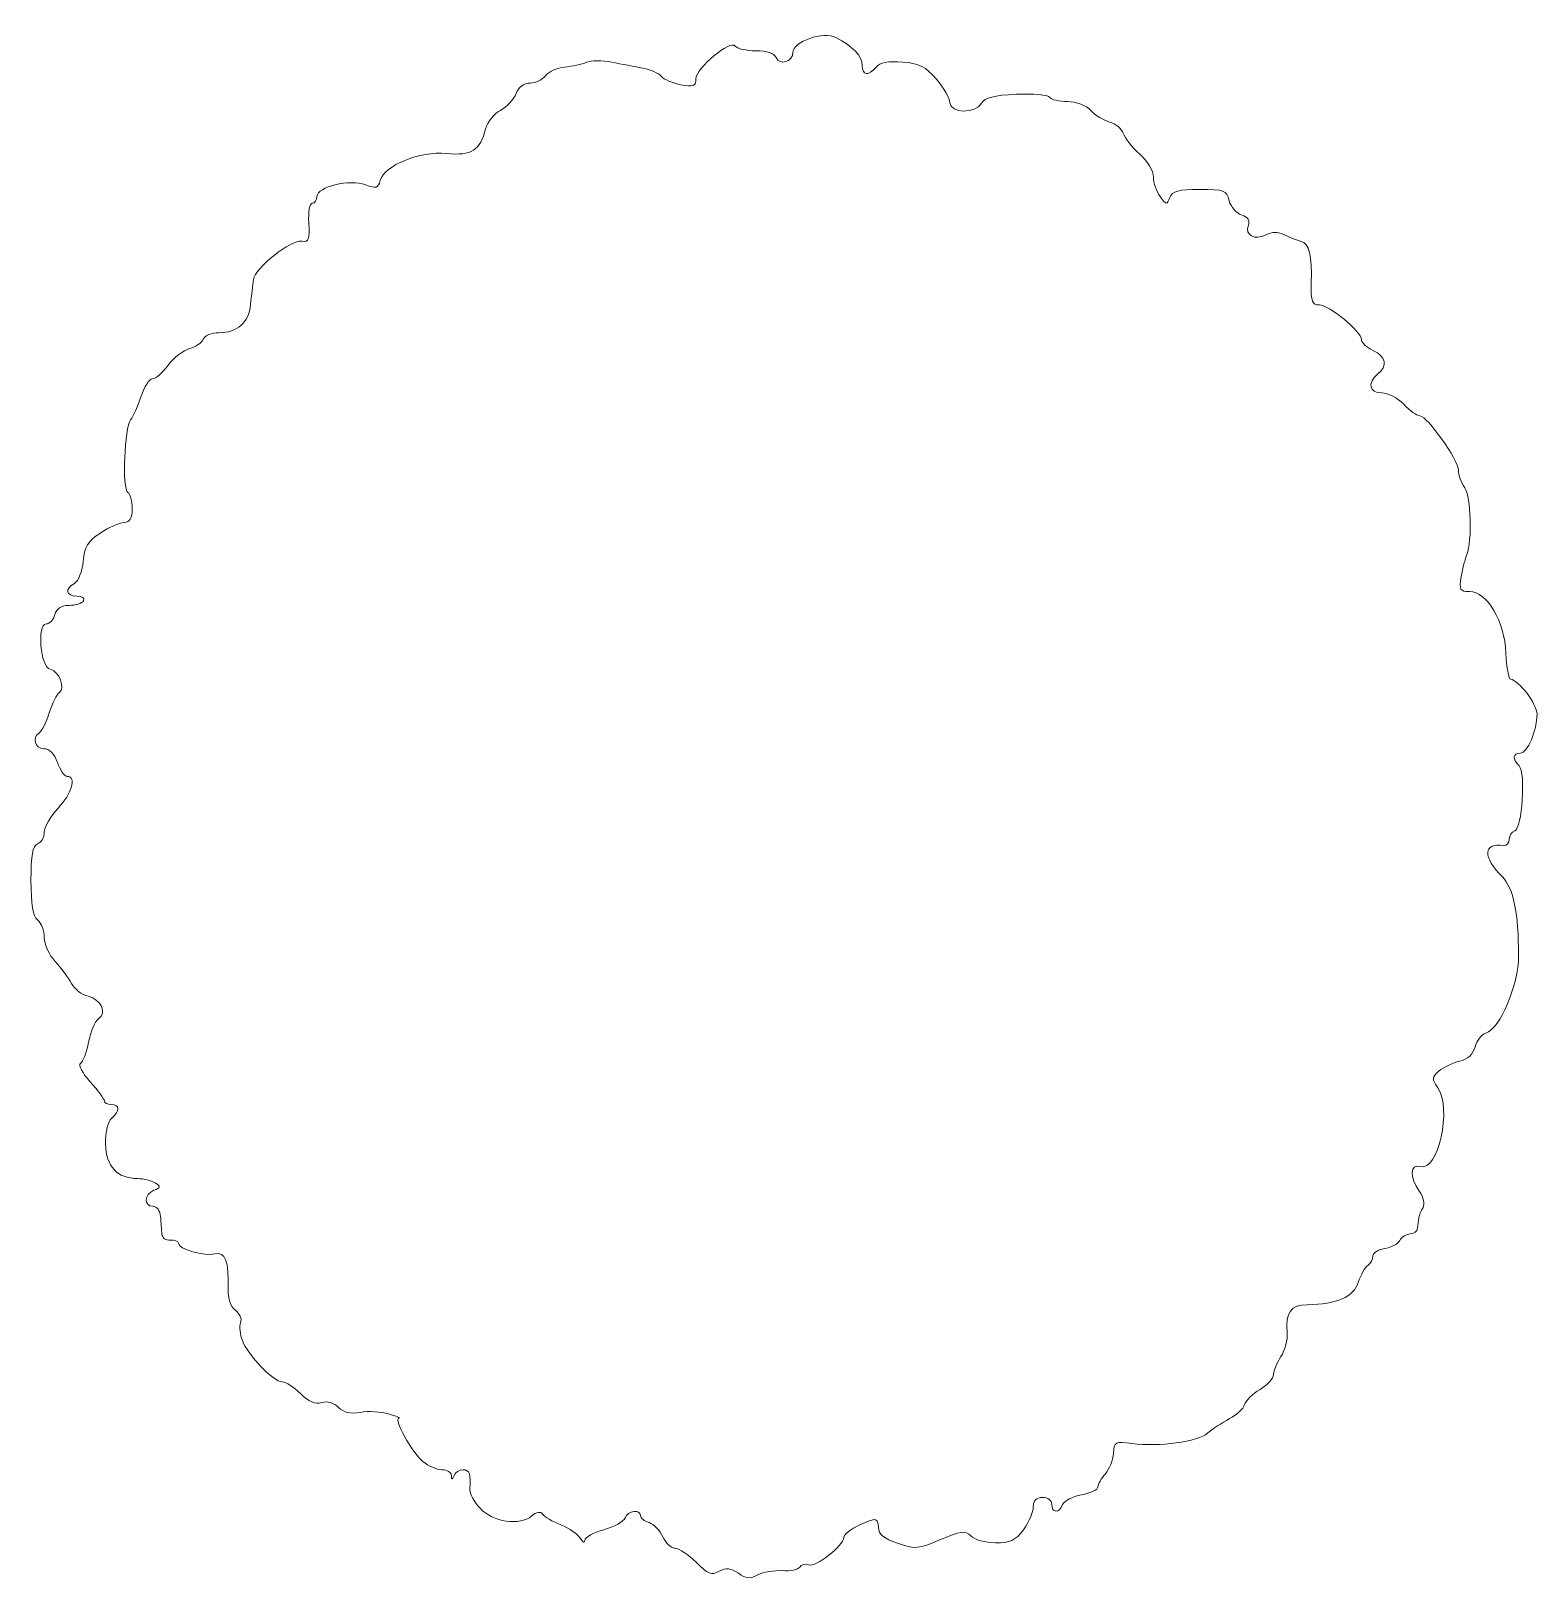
# Model space of a CAD drawing. Header units: centimetres. Extents: x -6.1 to 6.1, y -6.2 to 6.2.
# Drawn here: x -5.957 to -1.602, y -5.109 to -0.633 of the extents above; entities that cross this region are included whole.
import ezdxf

# ---------------------------------------------------------------- set-up
doc = ezdxf.new("R2010")
doc.units = ezdxf.units.CM
doc.header["$MEASUREMENT"] = 0
doc.layers.add('Layer 1', color=7, linetype='Continuous')

msp = doc.modelspace()

# ---------------------------------------------------------------- linework, layer by layer
at = {"layer": 'Layer 1', "color": 42, "lineweight": 13}
msp.add_open_spline([(-3.78478, -5.08441), (-3.76145, -5.08592), (-3.7387, -5.08125), (-3.73424, -5.07403), (-3.73424, -5.07403), (-3.72978, -5.06681), (-3.71814, -5.06396), (-3.70838, -5.06771), (-3.70838, -5.06771), (-3.68812, -5.07548), (-3.60671, -5.0119), (-3.60671, -4.98831), (-3.60671, -4.98831), (-3.60671, -4.97482), (-3.56207, -4.94818), (-3.51987, -4.93648), (-3.51987, -4.93648), (-3.51253, -4.93445), (-3.50652, -4.94481), (-3.50651, -4.95951), (-3.50651, -4.95951), (-3.5065, -4.97883), (-3.49122, -4.99152), (-3.45135, -5.0053), (-3.45135, -5.0053), (-3.40027, -5.02296), (-3.39115, -5.02218), (-3.32733, -4.99473), (-3.32733, -4.99473), (-3.26777, -4.96911), (-3.25588, -4.96767), (-3.23944, -4.98411), (-3.23944, -4.98411), (-3.22899, -4.99456), (-3.19694, -5.00344), (-3.16822, -5.00384), (-3.16822, -5.00384), (-3.12569, -5.00443), (-3.11071, -4.99739), (-3.08741, -4.96587), (-3.08741, -4.96587), (-3.07168, -4.94459), (-3.05881, -4.91491), (-3.05881, -4.89992), (-3.05881, -4.89992), (-3.05881, -4.88156), (-3.05008, -4.87265), (-3.03208, -4.87265), (-3.03208, -4.87265), (-3.01723, -4.87265), (-3.00535, -4.88156), (-3.00535, -4.8927), (-3.00535, -4.8927), (-3.00535, -4.91828), (-2.9838, -4.91879), (-2.97407, -4.89344), (-2.97407, -4.89344), (-2.96999, -4.88282), (-2.9453, -4.87012), (-2.91919, -4.86523), (-2.91919, -4.86523), (-2.89308, -4.86033), (-2.87172, -4.84995), (-2.87172, -4.84216), (-2.87172, -4.84216), (-2.87172, -4.83437), (-2.86209, -4.81735), (-2.85031, -4.80434), (-2.85031, -4.80434), (-2.83853, -4.79133), (-2.82801, -4.76471), (-2.82692, -4.7452), (-2.82692, -4.7452), (-2.82507, -4.71199), (-2.82165, -4.71016), (-2.77354, -4.71659), (-2.77354, -4.71659), (-2.69638, -4.72692), (-2.58199, -4.71149), (-2.55491, -4.68711), (-2.55491, -4.68711), (-2.54173, -4.67524), (-2.51346, -4.65651), (-2.49209, -4.64549), (-2.49209, -4.64549), (-2.47072, -4.63447), (-2.45075, -4.61596), (-2.44771, -4.60438), (-2.44771, -4.60438), (-2.44467, -4.59279), (-2.42457, -4.57291), (-2.40304, -4.56019), (-2.40304, -4.56019), (-2.38151, -4.54747), (-2.3639, -4.52818), (-2.3639, -4.51731), (-2.3639, -4.51731), (-2.3639, -4.50644), (-2.35439, -4.48304), (-2.34277, -4.46531), (-2.34277, -4.46531), (-2.33115, -4.44758), (-2.32299, -4.41622), (-2.32464, -4.39562), (-2.32464, -4.39562), (-2.32931, -4.3373), (-2.31402, -4.3162), (-2.26648, -4.31538), (-2.26648, -4.31538), (-2.1803, -4.3139), (-2.13284, -4.29316), (-2.119, -4.25092), (-2.119, -4.25092), (-2.11184, -4.22906), (-2.09936, -4.20688), (-2.09127, -4.20164), (-2.09127, -4.20164), (-2.08318, -4.1964), (-2.07657, -4.18437), (-2.07657, -4.17491), (-2.07657, -4.17491), (-2.07657, -4.16545), (-2.06154, -4.15564), (-2.04316, -4.15309), (-2.04316, -4.15309), (-2.02479, -4.15054), (-2.00494, -4.14002), (-1.99906, -4.1297), (-1.99906, -4.1297), (-1.99318, -4.11938), (-1.97965, -4.11094), (-1.96899, -4.11094), (-1.96899, -4.11094), (-1.95833, -4.11094), (-1.94869, -4.10342), (-1.94757, -4.09424), (-1.94757, -4.09424), (-1.94645, -4.08505), (-1.94479, -4.07152), (-1.94388, -4.06417), (-1.94388, -4.06417), (-1.94297, -4.05682), (-1.93752, -4.0433), (-1.93178, -4.03413), (-1.93178, -4.03413), (-1.92589, -4.02472), (-1.93041, -4.0045), (-1.94216, -3.98773), (-1.94216, -3.98773), (-1.9711, -3.94641), (-1.96968, -3.90658), (-1.93959, -3.91609), (-1.93959, -3.91609), (-1.88861, -3.9322), (-1.84762, -3.74714), (-1.88905, -3.68798), (-1.88905, -3.68798), (-1.90654, -3.663), (-1.90618, -3.65781), (-1.88571, -3.64003), (-1.88571, -3.64003), (-1.87308, -3.62906), (-1.8463, -3.61619), (-1.8262, -3.61141), (-1.8262, -3.61141), (-1.80242, -3.60576), (-1.78679, -3.5913), (-1.78144, -3.57), (-1.78144, -3.57), (-1.77692, -3.552), (-1.76272, -3.53394), (-1.74989, -3.52987), (-1.74989, -3.52987), (-1.70885, -3.51684), (-1.65561, -3.39126), (-1.65561, -3.30747), (-1.65561, -3.30747), (-1.65561, -3.18289), (-1.6703, -3.11102), (-1.70239, -3.07862), (-1.70239, -3.07862), (-1.75982, -3.02064), (-1.75831, -2.97972), (-1.69904, -2.98741), (-1.69904, -2.98741), (-1.68985, -2.9886), (-1.68234, -2.9808), (-1.68234, -2.97006), (-1.68234, -2.97006), (-1.68234, -2.95933), (-1.67529, -2.94819), (-1.66667, -2.94532), (-1.66667, -2.94532), (-1.64529, -2.93819), (-1.63436, -2.77713), (-1.65393, -2.75756), (-1.65393, -2.75756), (-1.67444, -2.73705), (-1.67283, -2.72114), (-1.65023, -2.72114), (-1.65023, -2.72114), (-1.63, -2.72114), (-1.60215, -2.65531), (-1.60215, -2.60751), (-1.60215, -2.60751), (-1.60215, -2.57904), (-1.65662, -2.50738), (-1.67835, -2.50727), (-1.67835, -2.50727), (-1.68421, -2.50724), (-1.69043, -2.47311), (-1.69216, -2.43142), (-1.69216, -2.43142), (-1.69599, -2.33936), (-1.7468, -2.25342), (-1.7974, -2.25342), (-1.7974, -2.25342), (-1.82529, -2.25342), (-1.82785, -2.24875), (-1.82115, -2.20999), (-1.82115, -2.20999), (-1.81702, -2.1861), (-1.81, -2.15754), (-1.80554, -2.14651), (-1.80554, -2.14651), (-1.78932, -2.10637), (-1.79298, -1.97938), (-1.81112, -1.95311), (-1.81112, -1.95311), (-1.82113, -1.93861), (-1.82932, -1.91608), (-1.82932, -1.90303), (-1.82932, -1.90303), (-1.82932, -1.87355), (-1.91975, -1.74569), (-1.94082, -1.74538), (-1.94082, -1.74538), (-1.94932, -1.74525), (-1.97043, -1.73022), (-1.98774, -1.71197), (-1.98774, -1.71197), (-2.00505, -1.69372), (-2.03361, -1.67879), (-2.05122, -1.67879), (-2.05122, -1.67879), (-2.08742, -1.67879), (-2.09371, -1.65067), (-2.06318, -1.62534), (-2.06318, -1.62534), (-2.0335, -1.60071), (-2.03879, -1.57329), (-2.07654, -1.55609), (-2.07654, -1.55609), (-2.09491, -1.54772), (-2.10995, -1.53392), (-2.10995, -1.52543), (-2.10995, -1.52543), (-2.10995, -1.50176), (-2.2028, -1.42489), (-2.23139, -1.42489), (-2.23139, -1.42489), (-2.25295, -1.42489), (-2.25644, -1.41545), (-2.2549, -1.36141), (-2.2549, -1.36141), (-2.2526, -1.28097), (-2.26098, -1.24726), (-2.28484, -1.24089), (-2.28484, -1.24089), (-2.29522, -1.23812), (-2.3165, -1.22966), (-2.33211, -1.2221), (-2.33211, -1.2221), (-2.35159, -1.21267), (-2.3686, -1.21268), (-2.38628, -1.22215), (-2.38628, -1.22215), (-2.41811, -1.23918), (-2.44775, -1.22298), (-2.43683, -1.19452), (-2.43683, -1.19452), (-2.43148, -1.18057), (-2.43811, -1.17043), (-2.45639, -1.16463), (-2.45639, -1.16463), (-2.4716, -1.1598), (-2.48772, -1.14122), (-2.49221, -1.12333), (-2.49221, -1.12333), (-2.49968, -1.09357), (-2.50693, -1.09081), (-2.57767, -1.09081), (-2.57767, -1.09081), (-2.63893, -1.09081), (-2.65685, -1.09566), (-2.66404, -1.1142), (-2.66404, -1.1142), (-2.67249, -1.13599), (-2.67441, -1.13582), (-2.6922, -1.11165), (-2.6922, -1.11165), (-2.7027, -1.09738), (-2.71129, -1.07187), (-2.71129, -1.05496), (-2.71129, -1.05496), (-2.71129, -1.03769), (-2.72874, -1.00866), (-2.7511, -0.98874), (-2.7511, -0.98874), (-2.773, -0.96923), (-2.79445, -0.94214), (-2.79876, -0.92853), (-2.79876, -0.92853), (-2.80308, -0.91493), (-2.8208, -0.90023), (-2.83814, -0.89588), (-2.83814, -0.89588), (-2.85548, -0.89153), (-2.88007, -0.87648), (-2.89277, -0.86244), (-2.89277, -0.86244), (-2.90658, -0.84718), (-2.93353, -0.83691), (-2.95978, -0.83691), (-2.95978, -0.83691), (-2.98393, -0.83691), (-3.00722, -0.8312), (-3.01153, -0.82422), (-3.01153, -0.82422), (-3.01584, -0.81724), (-3.05905, -0.81334), (-3.10756, -0.81554), (-3.10756, -0.81554), (-3.17265, -0.8185), (-3.19898, -0.82532), (-3.20808, -0.84159), (-3.20808, -0.84159), (-3.22537, -0.87248), (-3.29909, -0.8714), (-3.29981, -0.84025), (-3.29981, -0.84025), (-3.30011, -0.82739), (-3.31763, -0.79667), (-3.33874, -0.77199), (-3.33874, -0.77199), (-3.36978, -0.7357), (-3.38862, -0.72621), (-3.43721, -0.72238), (-3.43721, -0.72238), (-3.47833, -0.71914), (-3.50241, -0.72381), (-3.51351, -0.73718), (-3.51351, -0.73718), (-3.53572, -0.76395), (-3.55318, -0.76169), (-3.55318, -0.73206), (-3.55318, -0.73206), (-3.55318, -0.70582), (-3.58106, -0.67637), (-3.62971, -0.65122), (-3.62971, -0.65122), (-3.6657, -0.63261), (-3.75363, -0.6633), (-3.75363, -0.69447), (-3.75363, -0.69447), (-3.75363, -0.7216), (-3.79304, -0.73394), (-3.80234, -0.70972), (-3.80234, -0.70972), (-3.80723, -0.69697), (-3.82822, -0.6899), (-3.86118, -0.6899), (-3.86118, -0.6899), (-3.88936, -0.6899), (-3.91622, -0.68374), (-3.92088, -0.6762), (-3.92088, -0.6762), (-3.93325, -0.65619), (-4.03426, -0.74054), (-4.03426, -0.77087), (-4.03426, -0.77087), (-4.03426, -0.79211), (-4.04118, -0.79486), (-4.07769, -0.78814), (-4.07769, -0.78814), (-4.10158, -0.78374), (-4.12714, -0.77277), (-4.13449, -0.76375), (-4.13449, -0.76375), (-4.14184, -0.75474), (-4.1659, -0.74402), (-4.18794, -0.73993), (-4.18794, -0.73993), (-4.20999, -0.73584), (-4.25031, -0.72818), (-4.27755, -0.72291), (-4.27755, -0.72291), (-4.30479, -0.71763), (-4.33787, -0.71779), (-4.35105, -0.72325), (-4.35105, -0.72325), (-4.36423, -0.72871), (-4.3927, -0.73486), (-4.4143, -0.73691), (-4.4143, -0.73691), (-4.4359, -0.73896), (-4.46062, -0.75027), (-4.46923, -0.76204), (-4.46923, -0.76204), (-4.47784, -0.77381), (-4.49789, -0.78344), (-4.5138, -0.78344), (-4.5138, -0.78344), (-4.53158, -0.78344), (-4.54717, -0.79513), (-4.55426, -0.81379), (-4.55426, -0.81379), (-4.56061, -0.83048), (-4.58105, -0.8523), (-4.59968, -0.86228), (-4.59968, -0.86228), (-4.61832, -0.87225), (-4.6375, -0.89618), (-4.6423, -0.91545), (-4.6423, -0.91545), (-4.65795, -0.97819), (-4.68282, -0.99393), (-4.75526, -0.98697), (-4.75526, -0.98697), (-4.83227, -0.97957), (-4.93569, -1.0215), (-4.94699, -1.06471), (-4.94699, -1.06471), (-4.95291, -1.08733), (-4.95898, -1.08913), (-4.98981, -1.07741), (-4.98981, -1.07741), (-5.03528, -1.06012), (-5.13004, -1.08307), (-5.13004, -1.11137), (-5.13004, -1.11137), (-5.13004, -1.12211), (-5.13616, -1.1309), (-5.14365, -1.1309), (-5.14365, -1.1309), (-5.15131, -1.1309), (-5.15569, -1.15572), (-5.15367, -1.18769), (-5.15367, -1.18769), (-5.15066, -1.23546), (-5.1538, -1.24386), (-5.1735, -1.24055), (-5.1735, -1.24055), (-5.20499, -1.23526), (-5.3096, -1.3179), (-5.3138, -1.35139), (-5.3138, -1.35139), (-5.31564, -1.36609), (-5.31942, -1.39871), (-5.32218, -1.42387), (-5.32218, -1.42387), (-5.32801, -1.47687), (-5.35977, -1.50507), (-5.41364, -1.50507), (-5.41364, -1.50507), (-5.43452, -1.50507), (-5.45485, -1.51355), (-5.45883, -1.52391), (-5.45883, -1.52391), (-5.46281, -1.53427), (-5.48054, -1.54638), (-5.49824, -1.55083), (-5.49824, -1.55083), (-5.51594, -1.55527), (-5.5437, -1.57686), (-5.55992, -1.59881), (-5.55992, -1.59881), (-5.57615, -1.62076), (-5.59684, -1.63871), (-5.60592, -1.63871), (-5.60592, -1.63871), (-5.61499, -1.63871), (-5.62968, -1.66126), (-5.63856, -1.68882), (-5.63856, -1.68882), (-5.64744, -1.71638), (-5.66111, -1.74699), (-5.66895, -1.75683), (-5.66895, -1.75683), (-5.6869, -1.77938), (-5.69368, -1.95638), (-5.67698, -1.9667), (-5.67698, -1.9667), (-5.67016, -1.97092), (-5.66458, -1.99205), (-5.66458, -2.01367), (-5.66458, -2.01367), (-5.66458, -2.0419), (-5.67117, -2.05319), (-5.68797, -2.05374), (-5.68797, -2.05374), (-5.70083, -2.05416), (-5.73161, -2.06786), (-5.75637, -2.08418), (-5.75637, -2.08418), (-5.79255, -2.10803), (-5.8023, -2.12411), (-5.80608, -2.16617), (-5.80608, -2.16617), (-5.80868, -2.19516), (-5.8199, -2.2236), (-5.83123, -2.22994), (-5.83123, -2.22994), (-5.86043, -2.24628), (-5.85649, -2.26678), (-5.82417, -2.26678), (-5.82417, -2.26678), (-5.80904, -2.26678), (-5.80037, -2.27279), (-5.80491, -2.28014), (-5.80491, -2.28014), (-5.80945, -2.28749), (-5.82841, -2.2935), (-5.84704, -2.2935), (-5.84704, -2.2935), (-5.86967, -2.2935), (-5.88323, -2.30237), (-5.8879, -2.32023), (-5.8879, -2.32023), (-5.89174, -2.33493), (-5.90293, -2.34696), (-5.91275, -2.34696), (-5.91275, -2.34696), (-5.94073, -2.34696), (-5.9299, -2.47263), (-5.90145, -2.47811), (-5.90145, -2.47811), (-5.87599, -2.48302), (-5.85626, -2.53353), (-5.87504, -2.54574), (-5.87504, -2.54574), (-5.88211, -2.55034), (-5.89522, -2.57656), (-5.90417, -2.60402), (-5.90417, -2.60402), (-5.91312, -2.63148), (-5.92602, -2.65739), (-5.93283, -2.6616), (-5.93283, -2.6616), (-5.95503, -2.67532), (-5.94587, -2.70777), (-5.9198, -2.70777), (-5.9198, -2.70777), (-5.90357, -2.70777), (-5.88933, -2.72226), (-5.8804, -2.74786), (-5.8804, -2.74786), (-5.87271, -2.76991), (-5.8601, -2.78795), (-5.85237, -2.78795), (-5.85237, -2.78795), (-5.82472, -2.78795), (-5.83902, -2.83818), (-5.8784, -2.87939), (-5.8784, -2.87939), (-5.90045, -2.90246), (-5.91849, -2.93361), (-5.91849, -2.94861), (-5.91849, -2.94861), (-5.91849, -2.96361), (-5.92718, -2.97921), (-5.93779, -2.98328), (-5.93779, -2.98328), (-5.95219, -2.98881), (-5.95709, -3.01559), (-5.95709, -3.08875), (-5.95709, -3.08875), (-5.95709, -3.15794), (-5.95141, -3.19153), (-5.93779, -3.20283), (-5.93779, -3.20283), (-5.92717, -3.21164), (-5.91849, -3.23471), (-5.91849, -3.2541), (-5.91849, -3.2541), (-5.91849, -3.27349), (-5.90429, -3.30467), (-5.88693, -3.32338), (-5.88693, -3.32338), (-5.86957, -3.3421), (-5.84835, -3.37053), (-5.83977, -3.38656), (-5.83977, -3.38656), (-5.83119, -3.40259), (-5.80975, -3.41933), (-5.79211, -3.42375), (-5.79211, -3.42375), (-5.75324, -3.43351), (-5.7363, -3.47031), (-5.76199, -3.48917), (-5.76199, -3.48917), (-5.77227, -3.49671), (-5.78517, -3.52693), (-5.79067, -3.55631), (-5.79067, -3.55631), (-5.79617, -3.58569), (-5.80658, -3.61339), (-5.81381, -3.61786), (-5.81381, -3.61786), (-5.82108, -3.62235), (-5.80858, -3.64611), (-5.78586, -3.67098), (-5.78586, -3.67098), (-5.76326, -3.69573), (-5.74476, -3.72065), (-5.74476, -3.72636), (-5.74476, -3.72636), (-5.74476, -3.73207), (-5.73574, -3.73675), (-5.72471, -3.73675), (-5.72471, -3.73675), (-5.69948, -3.73675), (-5.6989, -3.75542), (-5.72349, -3.77583), (-5.72349, -3.77583), (-5.73482, -3.78523), (-5.74196, -3.81509), (-5.74142, -3.85081), (-5.74142, -3.85081), (-5.74044, -3.91555), (-5.70802, -3.95037), (-5.64834, -3.95077), (-5.64834, -3.95077), (-5.63154, -3.95088), (-5.60895, -3.95657), (-5.59813, -3.96341), (-5.59813, -3.96341), (-5.58128, -3.97407), (-5.58176, -3.97712), (-5.60147, -3.98468), (-5.60147, -3.98468), (-5.62975, -3.99553), (-5.63202, -4.03074), (-5.60444, -4.03074), (-5.60444, -4.03074), (-5.59316, -4.03074), (-5.5835, -4.04389), (-5.58236, -4.06081), (-5.58236, -4.06081), (-5.58124, -4.07735), (-5.57958, -4.0999), (-5.57868, -4.11092), (-5.57868, -4.11092), (-5.57778, -4.12194), (-5.56666, -4.13013), (-5.55399, -4.12911), (-5.55399, -4.12911), (-5.54131, -4.12809), (-5.53094, -4.13201), (-5.53094, -4.13783), (-5.53094, -4.13783), (-5.53094, -4.15443), (-5.45551, -4.17648), (-5.42555, -4.16865), (-5.42555, -4.16865), (-5.39545, -4.16078), (-5.38458, -4.18932), (-5.38702, -4.26984), (-5.38702, -4.26984), (-5.38788, -4.29816), (-5.37995, -4.32134), (-5.36589, -4.33162), (-5.36589, -4.33162), (-5.35351, -4.34067), (-5.34674, -4.35682), (-5.35084, -4.36751), (-5.35084, -4.36751), (-5.35494, -4.3782), (-5.35271, -4.40152), (-5.34588, -4.41932), (-5.34588, -4.41932), (-5.32963, -4.46168), (-5.2554, -4.53856), (-5.23075, -4.53856), (-5.23075, -4.53856), (-5.22012, -4.53856), (-5.19602, -4.55397), (-5.17719, -4.5728), (-5.17719, -4.5728), (-5.1536, -4.59639), (-5.1347, -4.60442), (-5.11641, -4.59861), (-5.11641, -4.59861), (-5.1001, -4.59343), (-5.08136, -4.59869), (-5.0678, -4.61225), (-5.0678, -4.61225), (-5.05254, -4.62751), (-5.03299, -4.63196), (-5.00436, -4.62667), (-5.00436, -4.62667), (-4.9816, -4.62247), (-4.94494, -4.62446), (-4.92289, -4.6311), (-4.92289, -4.6311), (-4.90084, -4.63774), (-4.88743, -4.64369), (-4.89309, -4.64432), (-4.89309, -4.64432), (-4.90893, -4.64609), (-4.85509, -4.74274), (-4.82359, -4.76908), (-4.82359, -4.76908), (-4.80821, -4.78194), (-4.78367, -4.79247), (-4.76905, -4.79247), (-4.76905, -4.79247), (-4.75443, -4.79247), (-4.742, -4.79999), (-4.74142, -4.80917), (-4.74142, -4.80917), (-4.74058, -4.82253), (-4.73902, -4.82253), (-4.73362, -4.80917), (-4.73362, -4.80917), (-4.72991, -4.79998), (-4.71836, -4.79247), (-4.70795, -4.79247), (-4.70795, -4.79247), (-4.68903, -4.79247), (-4.68404, -4.80641), (-4.68809, -4.84792), (-4.68809, -4.84792), (-4.68927, -4.86004), (-4.67599, -4.88534), (-4.65856, -4.90414), (-4.65856, -4.90414), (-4.62196, -4.94363), (-4.54366, -4.9552), (-4.50881, -4.92628), (-4.50881, -4.92628), (-4.49479, -4.91464), (-4.48319, -4.9127), (-4.47752, -4.92105), (-4.47752, -4.92105), (-4.47257, -4.92834), (-4.44883, -4.94228), (-4.42477, -4.95201), (-4.42477, -4.95201), (-4.40071, -4.96174), (-4.37533, -4.97944), (-4.36838, -4.99134), (-4.36838, -4.99134), (-4.36128, -5.00349), (-4.35556, -5.00587), (-4.35533, -4.99678), (-4.35533, -4.99678), (-4.35512, -4.98788), (-4.33056, -4.97403), (-4.30078, -4.96601), (-4.30078, -4.96601), (-4.271, -4.95799), (-4.2433, -4.94273), (-4.23921, -4.93209), (-4.23921, -4.93209), (-4.23106, -4.91086), (-4.19456, -4.90523), (-4.19456, -4.92521), (-4.19456, -4.92521), (-4.19456, -4.93206), (-4.18345, -4.9412), (-4.16986, -4.94551), (-4.16986, -4.94551), (-4.15628, -4.94982), (-4.13836, -4.96827), (-4.13006, -4.9865), (-4.13006, -4.9865), (-4.12175, -5.00473), (-4.1056, -5.01965), (-4.09417, -5.01965), (-4.09417, -5.01965), (-4.08274, -5.01965), (-4.05555, -5.0379), (-4.03374, -5.06021), (-4.03374, -5.06021), (-4.00055, -5.09416), (-3.9897, -5.09842), (-3.96714, -5.08634), (-3.96714, -5.08634), (-3.94663, -5.07536), (-3.93336, -5.07669), (-3.91163, -5.09192), (-3.91163, -5.09192), (-3.88931, -5.10756), (-3.87695, -5.10862), (-3.85507, -5.0968), (-3.85507, -5.0968), (-3.83967, -5.08848), (-3.80798, -5.08291), (-3.78464, -5.08442), (-3.78464, -5.08442), (-3.78464, -5.08442), (-3.78464, -5.08442), (-3.78464, -5.08442), (-3.78464, -5.08442), (-3.78464, -5.08442), (-3.78478, -5.08441), (-3.78478, -5.08441)], degree=3, knots=[0, 0, 0, 0, 0.0049261, 0.0049261, 0.0049261, 0.0049261, 0.0098522, 0.0098522, 0.0098522, 0.0098522, 0.0147783, 0.0147783, 0.0147783, 0.0147783, 0.0197044, 0.0197044, 0.0197044, 0.0197044, 0.0246305, 0.0246305, 0.0246305, 0.0246305, 0.0295567, 0.0295567, 0.0295567, 0.0295567, 0.0344828, 0.0344828, 0.0344828, 0.0344828, 0.0394089, 0.0394089, 0.0394089, 0.0394089, 0.044335, 0.044335, 0.044335, 0.044335, 0.0492611, 0.0492611, 0.0492611, 0.0492611, 0.0541872, 0.0541872, 0.0541872, 0.0541872, 0.0591133, 0.0591133, 0.0591133, 0.0591133, 0.0640394, 0.0640394, 0.0640394, 0.0640394, 0.0689655, 0.0689655, 0.0689655, 0.0689655, 0.0738916, 0.0738916, 0.0738916, 0.0738916, 0.0788177, 0.0788177, 0.0788177, 0.0788177, 0.0837438, 0.0837438, 0.0837438, 0.0837438, 0.08867, 0.08867, 0.08867, 0.08867, 0.0935961, 0.0935961, 0.0935961, 0.0935961, 0.0985222, 0.0985222, 0.0985222, 0.0985222, 0.1034483, 0.1034483, 0.1034483, 0.1034483, 0.1083744, 0.1083744, 0.1083744, 0.1083744, 0.1133005, 0.1133005, 0.1133005, 0.1133005, 0.1182266, 0.1182266, 0.1182266, 0.1182266, 0.1231527, 0.1231527, 0.1231527, 0.1231527, 0.1280788, 0.1280788, 0.1280788, 0.1280788, 0.1330049, 0.1330049, 0.1330049, 0.1330049, 0.137931, 0.137931, 0.137931, 0.137931, 0.1428571, 0.1428571, 0.1428571, 0.1428571, 0.1477833, 0.1477833, 0.1477833, 0.1477833, 0.1527094, 0.1527094, 0.1527094, 0.1527094, 0.1576355, 0.1576355, 0.1576355, 0.1576355, 0.1625616, 0.1625616, 0.1625616, 0.1625616, 0.1674877, 0.1674877, 0.1674877, 0.1674877, 0.1724138, 0.1724138, 0.1724138, 0.1724138, 0.1773399, 0.1773399, 0.1773399, 0.1773399, 0.182266, 0.182266, 0.182266, 0.182266, 0.1871921, 0.1871921, 0.1871921, 0.1871921, 0.1921182, 0.1921182, 0.1921182, 0.1921182, 0.1970443, 0.1970443, 0.1970443, 0.1970443, 0.2019704, 0.2019704, 0.2019704, 0.2019704, 0.2068966, 0.2068966, 0.2068966, 0.2068966, 0.2118227, 0.2118227, 0.2118227, 0.2118227, 0.2167488, 0.2167488, 0.2167488, 0.2167488, 0.2216749, 0.2216749, 0.2216749, 0.2216749, 0.226601, 0.226601, 0.226601, 0.226601, 0.2315271, 0.2315271, 0.2315271, 0.2315271, 0.2364532, 0.2364532, 0.2364532, 0.2364532, 0.2413793, 0.2413793, 0.2413793, 0.2413793, 0.2463054, 0.2463054, 0.2463054, 0.2463054, 0.2512315, 0.2512315, 0.2512315, 0.2512315, 0.2561576, 0.2561576, 0.2561576, 0.2561576, 0.2610837, 0.2610837, 0.2610837, 0.2610837, 0.2660099, 0.2660099, 0.2660099, 0.2660099, 0.270936, 0.270936, 0.270936, 0.270936, 0.2758621, 0.2758621, 0.2758621, 0.2758621, 0.2807882, 0.2807882, 0.2807882, 0.2807882, 0.2857143, 0.2857143, 0.2857143, 0.2857143, 0.2906404, 0.2906404, 0.2906404, 0.2906404, 0.2955665, 0.2955665, 0.2955665, 0.2955665, 0.3004926, 0.3004926, 0.3004926, 0.3004926, 0.3054187, 0.3054187, 0.3054187, 0.3054187, 0.3103448, 0.3103448, 0.3103448, 0.3103448, 0.3152709, 0.3152709, 0.3152709, 0.3152709, 0.320197, 0.320197, 0.320197, 0.320197, 0.3251232, 0.3251232, 0.3251232, 0.3251232, 0.3300493, 0.3300493, 0.3300493, 0.3300493, 0.3349754, 0.3349754, 0.3349754, 0.3349754, 0.3399015, 0.3399015, 0.3399015, 0.3399015, 0.3448276, 0.3448276, 0.3448276, 0.3448276, 0.3497537, 0.3497537, 0.3497537, 0.3497537, 0.3546798, 0.3546798, 0.3546798, 0.3546798, 0.3596059, 0.3596059, 0.3596059, 0.3596059, 0.364532, 0.364532, 0.364532, 0.364532, 0.3694581, 0.3694581, 0.3694581, 0.3694581, 0.3743842, 0.3743842, 0.3743842, 0.3743842, 0.3793103, 0.3793103, 0.3793103, 0.3793103, 0.3842365, 0.3842365, 0.3842365, 0.3842365, 0.3891626, 0.3891626, 0.3891626, 0.3891626, 0.3940887, 0.3940887, 0.3940887, 0.3940887, 0.3990148, 0.3990148, 0.3990148, 0.3990148, 0.4039409, 0.4039409, 0.4039409, 0.4039409, 0.408867, 0.408867, 0.408867, 0.408867, 0.4137931, 0.4137931, 0.4137931, 0.4137931, 0.4187192, 0.4187192, 0.4187192, 0.4187192, 0.4236453, 0.4236453, 0.4236453, 0.4236453, 0.4285714, 0.4285714, 0.4285714, 0.4285714, 0.4334975, 0.4334975, 0.4334975, 0.4334975, 0.4384236, 0.4384236, 0.4384236, 0.4384236, 0.4433498, 0.4433498, 0.4433498, 0.4433498, 0.4482759, 0.4482759, 0.4482759, 0.4482759, 0.453202, 0.453202, 0.453202, 0.453202, 0.4581281, 0.4581281, 0.4581281, 0.4581281, 0.4630542, 0.4630542, 0.4630542, 0.4630542, 0.4679803, 0.4679803, 0.4679803, 0.4679803, 0.4729064, 0.4729064, 0.4729064, 0.4729064, 0.4778325, 0.4778325, 0.4778325, 0.4778325, 0.4827586, 0.4827586, 0.4827586, 0.4827586, 0.4876847, 0.4876847, 0.4876847, 0.4876847, 0.4926108, 0.4926108, 0.4926108, 0.4926108, 0.4975369, 0.4975369, 0.4975369, 0.4975369, 0.5024631, 0.5024631, 0.5024631, 0.5024631, 0.5073892, 0.5073892, 0.5073892, 0.5073892, 0.5123153, 0.5123153, 0.5123153, 0.5123153, 0.5172414, 0.5172414, 0.5172414, 0.5172414, 0.5221675, 0.5221675, 0.5221675, 0.5221675, 0.5270936, 0.5270936, 0.5270936, 0.5270936, 0.5320197, 0.5320197, 0.5320197, 0.5320197, 0.5369458, 0.5369458, 0.5369458, 0.5369458, 0.5418719, 0.5418719, 0.5418719, 0.5418719, 0.546798, 0.546798, 0.546798, 0.546798, 0.5517241, 0.5517241, 0.5517241, 0.5517241, 0.5566502, 0.5566502, 0.5566502, 0.5566502, 0.5615764, 0.5615764, 0.5615764, 0.5615764, 0.5665025, 0.5665025, 0.5665025, 0.5665025, 0.5714286, 0.5714286, 0.5714286, 0.5714286, 0.5763547, 0.5763547, 0.5763547, 0.5763547, 0.5812808, 0.5812808, 0.5812808, 0.5812808, 0.5862069, 0.5862069, 0.5862069, 0.5862069, 0.591133, 0.591133, 0.591133, 0.591133, 0.5960591, 0.5960591, 0.5960591, 0.5960591, 0.6009852, 0.6009852, 0.6009852, 0.6009852, 0.6059113, 0.6059113, 0.6059113, 0.6059113, 0.6108374, 0.6108374, 0.6108374, 0.6108374, 0.6157635, 0.6157635, 0.6157635, 0.6157635, 0.6206897, 0.6206897, 0.6206897, 0.6206897, 0.6256158, 0.6256158, 0.6256158, 0.6256158, 0.6305419, 0.6305419, 0.6305419, 0.6305419, 0.635468, 0.635468, 0.635468, 0.635468, 0.6403941, 0.6403941, 0.6403941, 0.6403941, 0.6453202, 0.6453202, 0.6453202, 0.6453202, 0.6502463, 0.6502463, 0.6502463, 0.6502463, 0.6551724, 0.6551724, 0.6551724, 0.6551724, 0.6600985, 0.6600985, 0.6600985, 0.6600985, 0.6650246, 0.6650246, 0.6650246, 0.6650246, 0.6699507, 0.6699507, 0.6699507, 0.6699507, 0.6748768, 0.6748768, 0.6748768, 0.6748768, 0.679803, 0.679803, 0.679803, 0.679803, 0.6847291, 0.6847291, 0.6847291, 0.6847291, 0.6896552, 0.6896552, 0.6896552, 0.6896552, 0.6945813, 0.6945813, 0.6945813, 0.6945813, 0.6995074, 0.6995074, 0.6995074, 0.6995074, 0.7044335, 0.7044335, 0.7044335, 0.7044335, 0.7093596, 0.7093596, 0.7093596, 0.7093596, 0.7142857, 0.7142857, 0.7142857, 0.7142857, 0.7192118, 0.7192118, 0.7192118, 0.7192118, 0.7241379, 0.7241379, 0.7241379, 0.7241379, 0.729064, 0.729064, 0.729064, 0.729064, 0.7339901, 0.7339901, 0.7339901, 0.7339901, 0.7389163, 0.7389163, 0.7389163, 0.7389163, 0.7438424, 0.7438424, 0.7438424, 0.7438424, 0.7487685, 0.7487685, 0.7487685, 0.7487685, 0.7536946, 0.7536946, 0.7536946, 0.7536946, 0.7586207, 0.7586207, 0.7586207, 0.7586207, 0.7635468, 0.7635468, 0.7635468, 0.7635468, 0.7684729, 0.7684729, 0.7684729, 0.7684729, 0.773399, 0.773399, 0.773399, 0.773399, 0.7783251, 0.7783251, 0.7783251, 0.7783251, 0.7832512, 0.7832512, 0.7832512, 0.7832512, 0.7881773, 0.7881773, 0.7881773, 0.7881773, 0.7931034, 0.7931034, 0.7931034, 0.7931034, 0.7980296, 0.7980296, 0.7980296, 0.7980296, 0.8029557, 0.8029557, 0.8029557, 0.8029557, 0.8078818, 0.8078818, 0.8078818, 0.8078818, 0.8128079, 0.8128079, 0.8128079, 0.8128079, 0.817734, 0.817734, 0.817734, 0.817734, 0.8226601, 0.8226601, 0.8226601, 0.8226601, 0.8275862, 0.8275862, 0.8275862, 0.8275862, 0.8325123, 0.8325123, 0.8325123, 0.8325123, 0.8374384, 0.8374384, 0.8374384, 0.8374384, 0.8423645, 0.8423645, 0.8423645, 0.8423645, 0.8472906, 0.8472906, 0.8472906, 0.8472906, 0.8522167, 0.8522167, 0.8522167, 0.8522167, 0.8571429, 0.8571429, 0.8571429, 0.8571429, 0.862069, 0.862069, 0.862069, 0.862069, 0.8669951, 0.8669951, 0.8669951, 0.8669951, 0.8719212, 0.8719212, 0.8719212, 0.8719212, 0.8768473, 0.8768473, 0.8768473, 0.8768473, 0.8817734, 0.8817734, 0.8817734, 0.8817734, 0.8866995, 0.8866995, 0.8866995, 0.8866995, 0.8916256, 0.8916256, 0.8916256, 0.8916256, 0.8965517, 0.8965517, 0.8965517, 0.8965517, 0.9014778, 0.9014778, 0.9014778, 0.9014778, 0.9064039, 0.9064039, 0.9064039, 0.9064039, 0.91133, 0.91133, 0.91133, 0.91133, 0.9162562, 0.9162562, 0.9162562, 0.9162562, 0.9211823, 0.9211823, 0.9211823, 0.9211823, 0.9261084, 0.9261084, 0.9261084, 0.9261084, 0.9310345, 0.9310345, 0.9310345, 0.9310345, 0.9359606, 0.9359606, 0.9359606, 0.9359606, 0.9408867, 0.9408867, 0.9408867, 0.9408867, 0.9458128, 0.9458128, 0.9458128, 0.9458128, 0.9507389, 0.9507389, 0.9507389, 0.9507389, 0.955665, 0.955665, 0.955665, 0.955665, 0.9605911, 0.9605911, 0.9605911, 0.9605911, 0.9655172, 0.9655172, 0.9655172, 0.9655172, 0.9704433, 0.9704433, 0.9704433, 0.9704433, 0.9753695, 0.9753695, 0.9753695, 0.9753695, 0.9802956, 0.9802956, 0.9802956, 0.9802956, 0.9852217, 0.9852217, 0.9852217, 0.9852217, 0.9901478, 0.9901478, 0.9901478, 0.9901478, 1, 1, 1, 1], dxfattribs=at)

doc.saveas('drawing.dxf')
